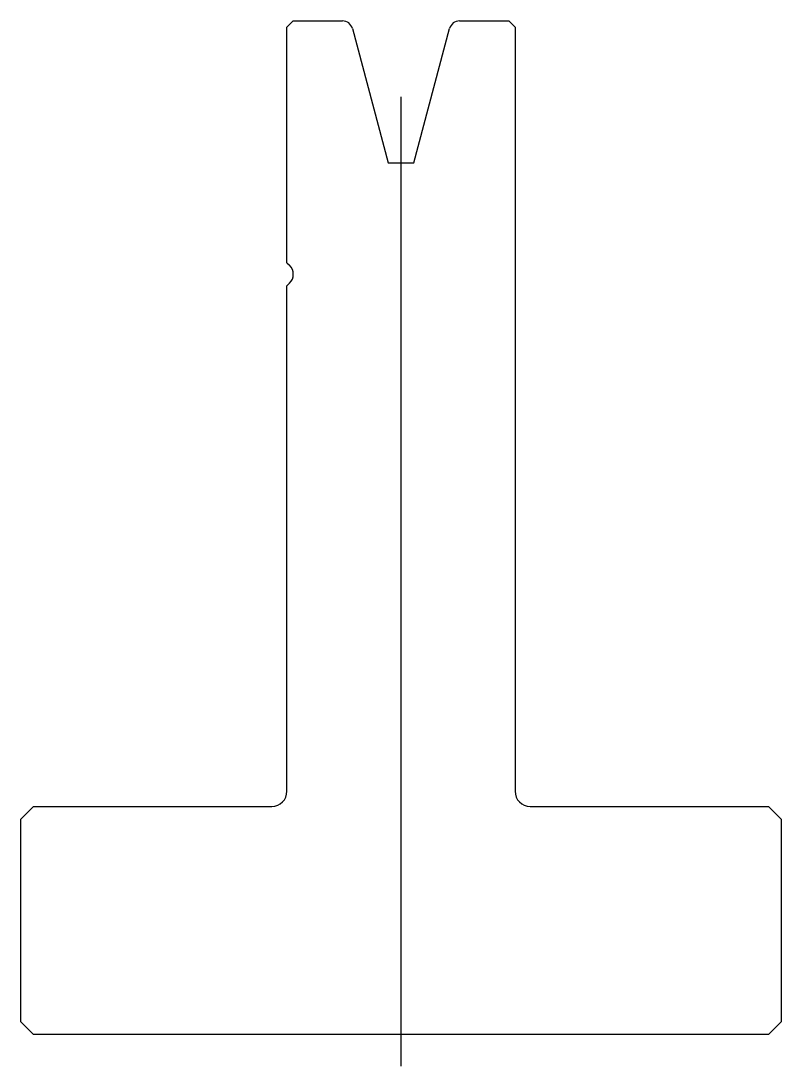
# Model space of a CAD drawing. Header units: metres. Extents: x -30.2 to 29.8, y -45.5 to 37.
import ezdxf

# ---------------------------------------------------------------- set-up
doc = ezdxf.new("R2010")
doc.units = ezdxf.units.M

msp = doc.modelspace()

# ---------------------------------------------------------------- linework, layer by layer
for p, q in [((-8.724428, 37.043852), (-9.224428, 36.543852)), ((-9.224428, 17.958066), (-9.224428, 36.543852)), ((-8.724428, 37.043852), (-4.83829, 37.043852)), ((-4.065549, 36.450907), (-1.224428, 25.8477)), ((0.775572, 25.8477), (3.616693, 36.450907)), ((4.389433, 37.043852), (8.275572, 37.043852)), ((8.775572, 36.543852), (8.275572, 37.043852)), ((8.775572, 36.543852), (8.775572, -23.756148)), ((-0.224428, -45.456148), (-0.224428, 31.047484)), ((-1.224428, 25.8477), (0.775572, 25.8477)), ((-9.224428, 17.958066), (-9.017322, 17.750959)), ((-9.017322, 16.336745), (-9.224428, 16.129639)), ((-9.224428, -23.756148), (-9.224428, 16.129639)), ((-29.224428, -24.956148), (-30.224428, -25.956148)), ((-29.224428, -24.956148), (-10.424428, -24.956148)), ((9.975572, -24.956148), (28.775572, -24.956148)), ((29.775572, -25.956148), (28.775572, -24.956148)), ((-30.224428, -41.956148), (-30.224428, -25.956148)), ((29.775572, -25.956148), (29.775572, -41.956148)), ((-30.224428, -41.956148), (-29.224428, -42.956148)), ((28.775572, -42.956148), (29.775572, -41.956148)), ((28.775572, -42.956148), (-29.224428, -42.956148))]:
    msp.add_line(p, q)
for centre, radius, start, end in [((-4.83829, 36.243852), 0.8, 15, 90), ((4.389433, 36.243852), 0.8, 90, 165), ((-9.724428, 17.043852), 1, 315, 45), ((-10.424428, -23.756148), 1.2, 270, 0), ((9.975572, -23.756148), 1.2, 180, 270)]:
    msp.add_arc(centre, radius, start, end)

doc.saveas('drawing.dxf')
